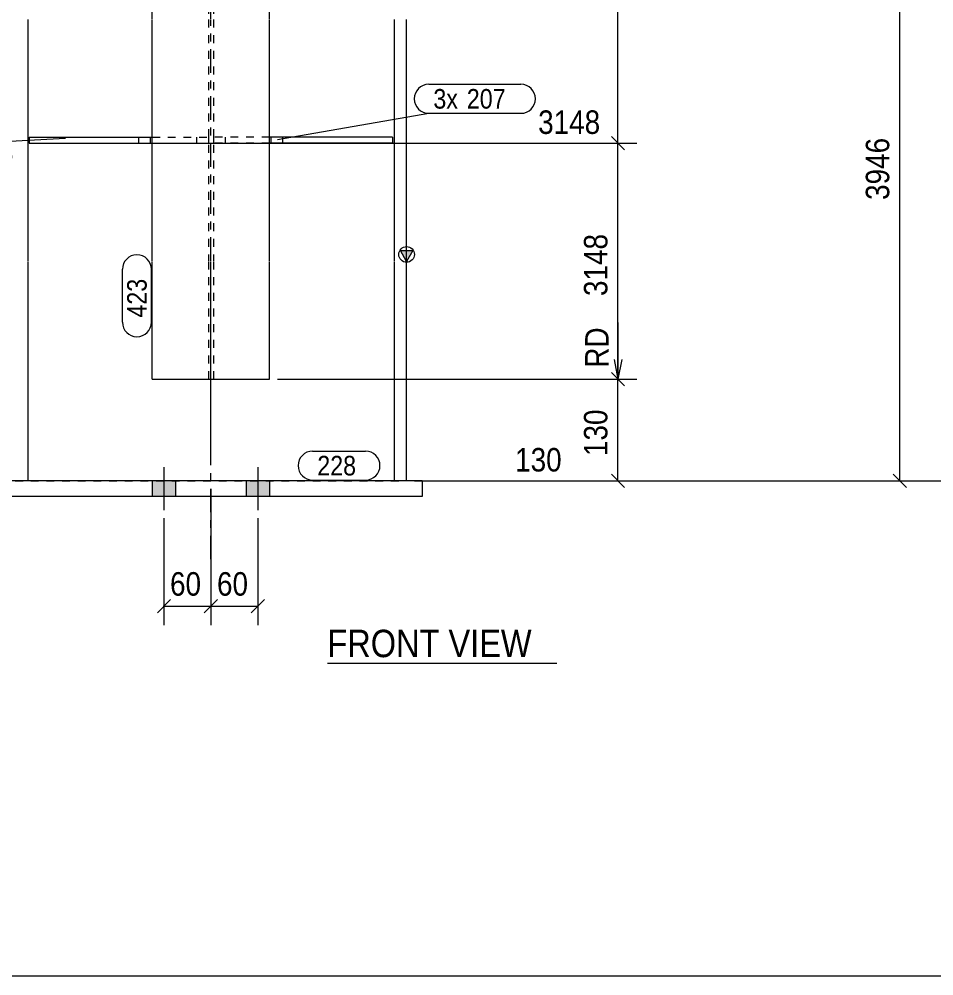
# Model space of a CAD drawing. Header units: millimetres. Extents: x 2 to 579, y 1 to 825.
# Drawn here: x 223.3 to 340.1, y 5 to 127.1 of the extents above; entities that cross this region are included whole.
import ezdxf

# ---------------------------------------------------------------- set-up
doc = ezdxf.new("R2010")
doc.units = ezdxf.units.MM
for name, pattern in [('XKITLINE00', [0]), ('XKITLINE01', [4, 1, -1, 1, -1]), ('XKITLINE03', [6, 3, -1, 1, -1])]:
    doc.linetypes.add(name, pattern=pattern)
for name, color, linetype, lineweight in [('Bolt', 3, 'Continuous', 0), ('Dimensions', 7, 'Continuous', 0), ('DrawingSheet', 5, 'Continuous', 0), ('OtherObjectType', 7, 'Continuous', 0), ('Part', 2, 'Continuous', 0), ('PartMark', 7, 'Continuous', 0)]:
    doc.layers.add(name, color=color, linetype=linetype, lineweight=lineweight)
doc.styles.add('ARIAL', font='ARIAL.TTF')

# ---------------------------------------------------------------- blocks, each defined once
blk = doc.blocks.new('*A19')
at = {"layer": 'Bolt'}
for points in [[(243.27, 68.19), (243.27, 66.19), (240.27, 66.19), (240.27, 68.19)], [(243.27, 68.19), (243.27, 66.19), (240.27, 66.19), (240.27, 68.19)], [(255.27, 68.19), (255.27, 66.19), (252.27, 66.19), (252.27, 68.19)], [(255.27, 68.19), (255.27, 66.19), (252.27, 66.19), (252.27, 68.19)]]:
    blk.add_hatch(color=3, dxfattribs=at).paths.add_polyline_path(points, flags=17)
at = {"layer": 'Bolt', "color": 3, "linetype": 'XKITLINE00', "lineweight": 0}
for p, q in [((241.77, 69.94), (241.77, 64.44)), ((241.77, 69.94), (241.77, 64.44)), ((253.77, 69.94), (253.77, 64.44)), ((253.77, 69.94), (253.77, 64.44)), ((240.27, 68.19), (240.27, 66.19)), ((240.27, 68.19), (240.27, 66.19)), ((243.27, 68.19), (243.27, 66.19)), ((243.27, 68.19), (243.27, 66.19)), ((252.27, 68.19), (252.27, 66.19)), ((252.27, 68.19), (252.27, 66.19)), ((255.27, 68.19), (255.27, 66.19)), ((255.27, 68.19), (255.27, 66.19))]:
    blk.add_line(p, q, dxfattribs=at)
blk = doc.blocks.new('*A23')
at = {"layer": 'Part'}
blk.add_hatch(color=2, dxfattribs=at).paths.add_polyline_path([(271.97, 97.6), (273.57, 97.6), (272.77, 96.2)], flags=17)
at = {"layer": 'Part', "color": 2, "linetype": 'XKITLINE00', "lineweight": 0}
for p, q in [((224.37, 127.09), (224.37, 96.29)), ((271.17, 127.09), (271.17, 96.29)), ((272.77, 96.29), (272.77, 127.09)), ((272.77, 96.2), (271.97, 97.6)), ((271.97, 97.6), (273.57, 97.6)), ((273.57, 97.6), (272.77, 96.2)), ((224.37, 96.19), (224.37, 68.19)), ((271.17, 96.19), (271.17, 68.19)), ((272.77, 68.19), (272.77, 96.19))]:
    blk.add_line(p, q, dxfattribs=at)
at = {"layer": 'Part', "color": 7, "linetype": 'XKITLINE03', "lineweight": 0}
for p, q in [((247.77, 96.29), (247.77, 127.09)), ((247.77, 58.19), (247.77, 96.19))]:
    blk.add_line(p, q, dxfattribs=at)
at = {"layer": 'Part', "color": 7, "linetype": 'XKITLINE01', "lineweight": 0}
blk.add_line((222.77, 68.19), (272.77, 68.19), dxfattribs=at)
at = {"layer": 'Part', "color": 2, "linetype": 'XKITLINE00', "lineweight": 0}
blk.add_circle((272.77, 97.1), 1, dxfattribs=at)
blk = doc.blocks.new('*A42')
at = {"layer": 'Part', "color": 2, "linetype": 'XKITLINE00', "lineweight": 0}
for p, q in [((274.77, 68.19), (220.77, 68.19)), ((220.77, 68.19), (220.77, 66.19)), ((274.77, 68.19), (274.77, 66.19)), ((274.77, 66.19), (220.77, 66.19))]:
    blk.add_line(p, q, dxfattribs=at)
blk = doc.blocks.new('*A46')
at = {"layer": 'Part', "color": 7, "linetype": 'XKITLINE03', "lineweight": 0}
for p, q in [((247.77, 127.19), (247.77, 200.82)), ((247.77, 96.29), (247.77, 127.09)), ((247.77, 71.19), (247.77, 96.19))]:
    blk.add_line(p, q, dxfattribs=at)
at = {"layer": 'Part', "color": 2, "linetype": 'XKITLINE00', "lineweight": 0}
for p, q in [((240.27, 127.19), (240.27, 190.82)), ((240.27, 190.82), (255.27, 190.82)), ((255.27, 127.19), (255.27, 190.82)), ((240.27, 96.29), (240.27, 127.09)), ((255.27, 96.29), (255.27, 127.09)), ((240.27, 81.19), (240.27, 96.19)), ((255.27, 81.19), (255.27, 96.19)), ((240.27, 81.19), (255.27, 81.19))]:
    blk.add_line(p, q, dxfattribs=at)
at = {"layer": 'Part', "color": 7, "linetype": 'XKITLINE01', "lineweight": 0}
for p, q in [((247.45, 190.82), (247.45, 127.19)), ((248.1, 190.82), (248.1, 127.19)), ((247.45, 127.09), (247.45, 96.29)), ((248.1, 127.09), (248.1, 96.29)), ((247.45, 96.19), (247.45, 81.19)), ((248.1, 96.19), (248.1, 81.19))]:
    blk.add_line(p, q, dxfattribs=at)
blk = doc.blocks.new('*A47')
at = {"layer": 'Part', "color": 7, "linetype": 'XKITLINE01', "lineweight": 0}
for p, q in [((248.1, 112.09), (248.1, 111.29)), ((255.27, 112.09), (248.1, 112.09)), ((255.27, 111.29), (248.1, 111.29)), ((249.6, 112.09), (249.6, 111.29)), ((255.27, 111.29), (255.27, 112.09)), ((255.47, 111.29), (255.47, 112.09)), ((256.97, 111.29), (256.97, 112.09))]:
    blk.add_line(p, q, dxfattribs=at)
at = {"layer": 'Part', "color": 2, "linetype": 'XKITLINE00', "lineweight": 0}
for p, q in [((270.97, 112.09), (255.27, 112.09)), ((270.97, 111.29), (255.27, 111.29)), ((270.97, 112.09), (270.97, 111.29))]:
    blk.add_line(p, q, dxfattribs=at)
blk = doc.blocks.new('*A48')
at = {"layer": 'Part', "color": 2, "linetype": 'XKITLINE00', "lineweight": 0}
for p, q in [((224.57, 112.09), (240.27, 112.09)), ((224.57, 112.09), (224.57, 111.29)), ((224.57, 111.29), (240.27, 111.29))]:
    blk.add_line(p, q, dxfattribs=at)
at = {"layer": 'Part', "color": 7, "linetype": 'XKITLINE01', "lineweight": 0}
for p, q in [((238.57, 111.29), (238.57, 112.09)), ((240.07, 111.29), (240.07, 112.09)), ((240.27, 112.09), (247.45, 112.09)), ((240.27, 111.29), (240.27, 112.09)), ((240.27, 111.29), (247.45, 111.29)), ((245.95, 112.09), (245.95, 111.29)), ((247.45, 112.09), (247.45, 111.29))]:
    blk.add_line(p, q, dxfattribs=at)
blk = doc.blocks.new('*A136')
at = {"layer": 'DrawingSheet', "color": 5, "linetype": 'XKITLINE00', "lineweight": 0}
blk.add_line((5, 5), (579, 5), dxfattribs=at)
blk = doc.blocks.new('*A146')
at = {"layer": 'Dimensions', "color": 7, "linetype": 'XKITLINE00', "lineweight": 0}
for p, q in [((247.77, 67.19), (247.77, 49.79)), ((241.77, 63.44), (241.77, 49.79)), ((242.62, 53.04), (240.93, 51.34)), ((248.62, 53.04), (246.93, 51.34)), ((241.77, 52.19), (247.77, 52.19))]:
    blk.add_line(p, q, dxfattribs=at)
at = {"layer": 'Dimensions', "color": 3}
for p in [(241.77, 52.19), (247.77, 52.19)]:
    blk.add_point(p, dxfattribs=at)
at = {"layer": 'Dimensions', "color": 3, "style": 'ARIAL', "width": 0.85}
blk.add_text('60', height=3, dxfattribs=at).set_placement((242.55, 53.54))
blk = doc.blocks.new('*A147')
at = {"layer": 'Dimensions', "color": 7, "linetype": 'XKITLINE00', "lineweight": 0}
for p, q in [((247.77, 67.19), (247.77, 49.79)), ((253.77, 63.44), (253.77, 49.79)), ((248.62, 53.04), (246.93, 51.34)), ((254.62, 53.04), (252.93, 51.34)), ((247.77, 52.19), (253.77, 52.19))]:
    blk.add_line(p, q, dxfattribs=at)
at = {"layer": 'Dimensions', "color": 3}
for p in [(247.77, 52.19), (253.77, 52.19)]:
    blk.add_point(p, dxfattribs=at)
at = {"layer": 'Dimensions', "color": 3, "style": 'ARIAL', "width": 0.85}
blk.add_text('60', height=3, dxfattribs=at).set_placement((248.55, 53.54))
blk = doc.blocks.new('*A152')
at = {"layer": 'OtherObjectType', "color": 7, "linetype": 'XKITLINE00', "lineweight": 0}
blk.add_line((262.65, 44.94), (291.95, 44.94), dxfattribs=at)
at = {"layer": 'OtherObjectType', "color": 7, "style": 'ARIAL', "width": 0.85}
blk.add_text('FRONT VIEW', height=3.5, dxfattribs=at).set_placement((262.65, 45.69))
blk = doc.blocks.new('*A155')
at = {"layer": 'Dimensions', "color": 7, "linetype": 'XKITLINE00', "lineweight": 0}
blk.add_line((273.77, 68.19), (414.17, 68.19), dxfattribs=at)
blk = doc.blocks.new('*A157')
at = {"layer": 'Dimensions', "color": 7, "linetype": 'XKITLINE00', "lineweight": 0}
blk.add_line((273.77, 68.19), (402.17, 68.19), dxfattribs=at)
blk = doc.blocks.new('*A160')
at = {"layer": 'Dimensions', "color": 7, "linetype": 'XKITLINE00', "lineweight": 0}
blk.add_line((273.77, 68.19), (390.17, 68.19), dxfattribs=at)
blk = doc.blocks.new('*A163')
at = {"layer": 'Dimensions', "color": 7, "linetype": 'XKITLINE00', "lineweight": 0}
for p, q in [((334.93, 149.67), (336.62, 147.97)), ((253.27, 148.82), (338.17, 148.82)), ((335.77, 68.19), (335.77, 148.82)), ((334.93, 69.04), (336.62, 67.34)), ((273.77, 68.19), (338.17, 68.19))]:
    blk.add_line(p, q, dxfattribs=at)
at = {"layer": 'Dimensions', "color": 3}
for p in [(335.77, 148.82), (335.77, 68.19)]:
    blk.add_point(p, dxfattribs=at)
at = {"layer": 'Dimensions', "color": 3, "style": 'ARIAL', "width": 0.85}
blk.add_text('3946', height=3, dxfattribs=at).set_placement((321.07, 150.02))
blk.add_text('3946', height=3, rotation=90.0002, dxfattribs=at).set_placement((334.42, 104.06))
blk = doc.blocks.new('*A185')
at = {"layer": 'PartMark', "color": 7, "linetype": 'XKITLINE00', "lineweight": 0}
for p, q in [((236.47, 88.44), (236.47, 95.21)), ((240.17, 88.44), (240.17, 95.21))]:
    blk.add_line(p, q, dxfattribs=at)
for centre, start, end in [((238.32, 95.21), 360, 180), ((238.32, 88.44), 180, 0)]:
    blk.add_arc(centre, 1.85, start, end, dxfattribs=at)
at = {"layer": 'PartMark', "color": 3, "style": 'ARIAL', "width": 0.85}
blk.add_text('423', height=2.5, rotation=90.0002, dxfattribs=at).set_placement((239.57, 89.04))
blk = doc.blocks.new('*A187')
at = {"layer": 'PartMark', "color": 7, "linetype": 'XKITLINE00', "lineweight": 0}
for p, q in [((260.76, 71.99), (267.52, 71.99)), ((260.76, 68.29), (267.52, 68.29))]:
    blk.add_line(p, q, dxfattribs=at)
for centre, start, end in [((260.76, 70.14), 90, 270), ((267.52, 70.14), 270, 90)]:
    blk.add_arc(centre, 1.85, start, end, dxfattribs=at)
at = {"layer": 'PartMark', "color": 3, "style": 'ARIAL', "width": 0.85}
blk.add_text('228', height=2.5, dxfattribs=at).set_placement((261.36, 68.89))
blk = doc.blocks.new('*A195')
at = {"layer": 'PartMark', "color": 7, "linetype": 'XKITLINE00', "lineweight": 0}
for p, q in [((208.7, 111.42), (220.48, 111.42)), ((229.18, 111.9), (220.48, 111.42)), ((208.7, 107.72), (220.48, 107.72))]:
    blk.add_line(p, q, dxfattribs=at)
for centre, start, end in [((208.7, 109.57), 90, 270), ((220.48, 109.57), 270, 90)]:
    blk.add_arc(centre, 1.85, start, end, dxfattribs=at)
at = {"layer": 'PartMark', "color": 3, "style": 'ARIAL', "width": 0.85}
for s, p in [('3x', (209.3, 108.32)), ('207', (213.57, 108.32))]:
    blk.add_text(s, height=2.5, dxfattribs=at).set_placement(p)
blk = doc.blocks.new('*A196')
at = {"layer": 'PartMark', "color": 7, "linetype": 'XKITLINE00', "lineweight": 0}
for p, q in [((275.59, 118.82), (287.37, 118.82)), ((256.27, 111.79), (275.59, 115.12)), ((275.59, 115.12), (287.37, 115.12))]:
    blk.add_line(p, q, dxfattribs=at)
for centre, start, end in [((275.59, 116.97), 90, 270), ((287.37, 116.97), 270, 90)]:
    blk.add_arc(centre, 1.85, start, end, dxfattribs=at)
at = {"layer": 'PartMark', "color": 3, "style": 'ARIAL', "width": 0.85}
for s, p in [('3x', (276.19, 115.72)), ('207', (280.46, 115.72))]:
    blk.add_text(s, height=2.5, dxfattribs=at).set_placement(p)
blk = doc.blocks.new('*A204')
at = {"layer": 'Dimensions', "color": 7, "linetype": 'XKITLINE00', "lineweight": 0}
for p, q in [((298.93, 82.04), (300.62, 80.34)), ((256.27, 81.19), (302.17, 81.19)), ((299.77, 68.19), (299.77, 81.19)), ((298.93, 69.04), (300.62, 67.34)), ((275.77, 68.19), (302.17, 68.19))]:
    blk.add_line(p, q, dxfattribs=at)
at = {"layer": 'Dimensions', "color": 3}
for p in [(299.77, 81.19), (299.77, 68.19)]:
    blk.add_point(p, dxfattribs=at)
at = {"layer": 'Dimensions', "color": 3, "style": 'ARIAL', "width": 0.85}
blk.add_text('130', height=3, rotation=90.0002, dxfattribs=at).set_placement((298.42, 71.36))
blk.add_text('130', height=3, dxfattribs=at).set_placement((286.63, 69.39))
blk = doc.blocks.new('*A205')
at = {"layer": 'Dimensions', "color": 7, "linetype": 'XKITLINE00', "lineweight": 0}
for p, q in [((225.57, 111.29), (302.17, 111.29)), ((298.93, 112.14), (300.62, 110.44)), ((299.77, 81.19), (299.77, 111.29)), ((299.77, 88.42), (299.77, 81.19)), ((299.27, 83.69), (299.77, 81.19)), ((300.27, 83.69), (299.77, 81.19)), ((298.93, 82.04), (300.62, 80.34)), ((256.27, 81.19), (302.17, 81.19)), ((256.27, 81.19), (302.17, 81.19))]:
    blk.add_line(p, q, dxfattribs=at)
at = {"layer": 'Dimensions', "color": 3}
for p in [(299.77, 111.29), (299.77, 81.19)]:
    blk.add_point(p, dxfattribs=at)
at = {"layer": 'Dimensions', "color": 7}
blk.add_point((299.77, 81.19), dxfattribs=at)
at = {"layer": 'Dimensions', "color": 3, "style": 'ARIAL', "width": 0.85}
blk.add_text('3148', height=3, dxfattribs=at).set_placement((289.57, 112.49))
for s, p in [('3148', (298.42, 91.79)), ('RD', (298.57, 82.64))]:
    blk.add_text(s, height=3, rotation=90.0002, dxfattribs=at).set_placement(p)
blk = doc.blocks.new('*A206')
at = {"layer": 'Dimensions', "color": 7, "linetype": 'XKITLINE00', "lineweight": 0}
for p, q in [((225.57, 152.82), (302.17, 152.82)), ((298.93, 153.67), (300.62, 151.97)), ((299.77, 111.29), (299.77, 152.82)), ((225.57, 111.29), (302.17, 111.29)), ((298.93, 112.14), (300.62, 110.44))]:
    blk.add_line(p, q, dxfattribs=at)
at = {"layer": 'Dimensions', "color": 3}
for p in [(299.77, 152.82), (299.77, 111.29)]:
    blk.add_point(p, dxfattribs=at)
at = {"layer": 'Dimensions', "color": 3, "style": 'ARIAL', "width": 0.85}
blk.add_text('3856', height=3, dxfattribs=at).set_placement((289.57, 154.02))
blk.add_text('708', height=3, rotation=90.0002, dxfattribs=at).set_placement((298.42, 128.72))

msp = doc.modelspace()

# ---------------------------------------------------------------- block references
at = {"lineweight": 0}
for name in ['*A136', '*A155', '*A157', '*A46', '*A160', '*A206', '*A163', '*A196', '*A205', '*A195', '*A48', '*A47', '*A185', '*A204', '*A187', '*A19', '*A42', '*A146', '*A147', '*A152']:
    msp.add_blockref(name, (0, 0), dxfattribs=at)
at = {"layer": 'Part', "lineweight": 0}
msp.add_blockref('*A23', (0, 0), dxfattribs=at)

doc.saveas('drawing.dxf')
